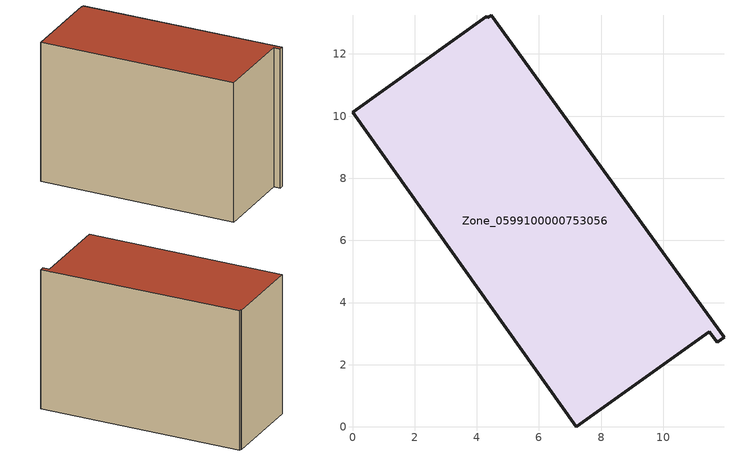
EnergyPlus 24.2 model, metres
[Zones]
Zone_0599100000753056
 floor ground (C_G): 4.36,13.17 4.47,13.25 11.95,2.88 11.74,2.73 11.48,3.06 7.2,0 0,10.12 4.32,13.21 z0
 wall outside (C_F): 4.32,13.21 0,10.12 7.2,0 11.48,3.06 11.74,2.73 11.95,2.88 4.47,13.25 4.36,13.17 4.32,13.21 z0:8.9
 roof outside (C_R): 4.47,13.25 4.36,13.17 4.32,13.21 0,10.12 7.2,0 11.48,3.06 11.74,2.73 11.95,2.88 z8.9
[BUILDING]
Pand.0599100000753056: North Axis=0; Terrain=City; Loads Convergence Tolerance Value=0.04; Temperature Convergence Tolerance Value=0.4; Solar Distribution=FullExterior; Maximum Number of Warmup Days=25; Minimum Number of Warmup Days=1
[Site:Location]
Rotterdam.The.Hague.AP_ZH_NLD Design_Conditions: Latitude=51.96; Longitude=4.45; Time Zone=1; Elevation=-4.5
[SITE:GROUNDTEMPERATURE:BUILDINGSURFACE]
18, 18, 18, 18, 18, 18, 18, 18, 18, 18, 18, 18
[MATERIAL] Thermal Absorptance=0.9; Solar Absorptance=0.7; Visible Absorptance=0.7
Name | Roughness | Thickness | Conductivity | Density | Specific Heat
G.TI.2006-2014 | MediumSmooth | 0.15 | 0.06 | 540 | 1210
F.TI.2006-2014 | Rough | 0.3 | 0.12 | 1920 | 840
R.TI.2006-2014 | MediumRough | 0.2 | 0.08 | 1500 | 1000
[CONSTRUCTION]
C_G: G.TI.2006-2014
C_F: F.TI.2006-2014
C_R: R.TI.2006-2014
[ZONE]
Zone_0599100000753056: Type=1; Multiplier=1; Ceiling Height=Autocalculate; Volume=Autocalculate; Floor Area=autocalculate; Part of Total Floor Area=Yes
[ZONEINFILTRATION:DESIGNFLOWRATE]
Infil_Zone_0599100000753056: Zone or ZoneList or Space or SpaceList=Zone_0599100000753056; Schedule=AlwaysOn; Design Flow Rate Calculation Method=Flow/Area; Flow Rate per Floor Area=0.0015; Constant Term Coefficient=1; Temperature Term Coefficient=0; Velocity Term Coefficient=0; Velocity Squared Term Coefficient=0
[HVACTEMPLATE:ZONE:IDEALLOADSAIRSYSTEM]
Zone_0599100000753056: Maximum Heating Supply Air Temperature=50; Minimum Cooling Supply Air Temperature=13; Maximum Heating Supply Air Humidity Ratio=0.0156; Minimum Cooling Supply Air Humidity Ratio=0.0077; Heating Limit=NoLimit; Cooling Limit=NoLimit; Dehumidification Control Type=ConstantSensibleHeatRatio; Cooling Sensible Heat Ratio=0.7; Dehumidification Setpoint=60; Humidification Control Type=None; Humidification Setpoint=30; Outdoor Air Method=None; Outdoor Air Flow Rate per Person=0.00944; Outdoor Air Flow Rate per Zone Floor Area=0; Outdoor Air Flow Rate per Zone=0; Demand Controlled Ventilation Type=None; Outdoor Air Economizer Type=NoEconomizer; Heat Recovery Type=None; Sensible Heat Recovery Effectiveness=0.7; Latent Heat Recovery Effectiveness=0.65
[ZONECONTROL:THERMOSTAT]
ThermostatControl_Zone_0599100000753056: Zone or ZoneList=Zone_0599100000753056; Control Type Schedule=DualSetpointControlType; Control 1=Thermostat_Zone_0599100000753056; Temperature Difference Between Cutout And Setpoint=0
[THERMOSTATSETPOINT:DUALSETPOINT]
Thermostat_Zone_0599100000753056: Heating Setpoint Temperature Schedule=HeatingSetpoint_Zone_0599100000753056; Cooling Setpoint Temperature Schedule=CoolingSetpoint_Zone_0599100000753056
[SCHEDULE:COMPACT]
HeatingSetpoint_Zone_0599100000753056: Through: 12/31, For: AllDays, Until: 24:00, 21
CoolingSetpoint_Zone_0599100000753056: Through: 12/31, For: AllDays, Until: 24:00, 24
DualSetpointControlType: Through: 12/31, For: AllDays, Until: 24:00, 4
AlwaysOn: Through: 12/31, For: AllDays, Until: 24:00, 1
